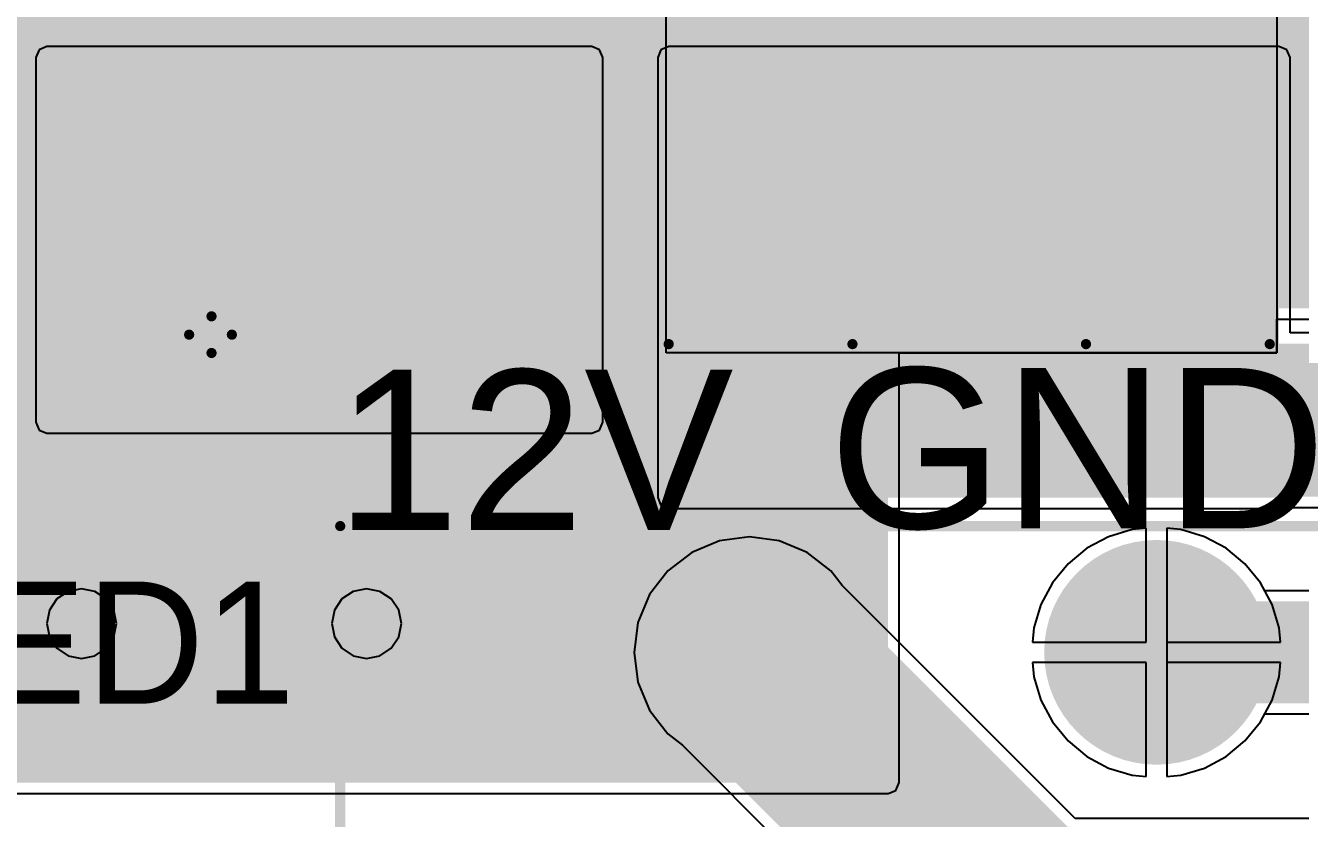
# Model space of a CAD drawing. Header units: millimetres. Extents: x -0.26 to 4.68, y -0.29 to 2.93.
# Drawn here: x 0.072 to 0.699, y 0.273 to 0.663 of the extents above; entities that cross this region are included whole.
import ezdxf

# ---------------------------------------------------------------- set-up
doc = ezdxf.new("R2010")
doc.units = ezdxf.units.MM
doc.header["$MEASUREMENT"] = 0
for name, color, linetype in [('BottomLayer', 5, 'Continuous'), ('BottomSolder', 6, 'Continuous'), ('MultiLayer', 9, 'Continuous'), ('PadHoleLayer', 156, 'Continuous'), ('TopLayer', 1, 'Continuous'), ('TopOverlay', 2, 'Continuous'), ('TopPaste', 8, 'Continuous'), ('TopSolder', 216, 'Continuous'), ('ViaHoleLayer', 16, 'Continuous')]:
    doc.layers.add(name, color=color, linetype=linetype)
doc.styles.add('Arial', font='', dxfattribs={"height": 0.2})
doc.styles.get('Arial').set_extended_font_data('Arial')

# ---------------------------------------------------------------- blocks, each defined once
blk = doc.blocks.new('25SVPF47M_1')
at = {"layer": 'TopLayer'}
for points in [[(-0.04134, -0.0315), (-0.17913, -0.0315), (-0.17913, 0.0315), (-0.04134, 0.0315)], [(0.17913, -0.0315), (0.04134, -0.0315), (0.04134, 0.0315), (0.17913, 0.0315)]]:
    blk.add_hatch(color=1, dxfattribs=at).paths.add_polyline_path(points)
at = {"layer": 'TopPaste'}
for points in [[(-0.04134, -0.0315), (-0.17913, -0.0315), (-0.17913, 0.0315), (-0.04134, 0.0315)], [(0.17913, -0.0315), (0.04134, -0.0315), (0.04134, 0.0315), (0.17913, 0.0315)]]:
    blk.add_hatch(color=8, dxfattribs=at).paths.add_polyline_path(points)
at = {"layer": 'TopSolder'}
for points in [[(-0.03734, -0.0355), (-0.18313, -0.0355), (-0.18313, 0.0355), (-0.03734, 0.0355)], [(0.18313, -0.0355), (0.03734, -0.0355), (0.03734, 0.0355), (0.18313, 0.0355)]]:
    blk.add_hatch(color=216, dxfattribs=at).paths.add_polyline_path(points)
at = {"layer": 'TopOverlay'}
for points, const_width in [([(-0.09449, 0.13386), (-0.13386, 0.09449)], 0.00787), ([(-0.09449, 0.13386), (0.13386, 0.13386)], 0.00787), ([(0.13386, 0.13386), (0.13386, 0.04626)], 0.00787), ([(-0.13386, 0.09449), (-0.13386, 0.04626)], 0.00787), ([(-0.153, 0.064), (-0.153, 0.043)], 0.005), ([(-0.162, 0.053), (-0.144, 0.053)], 0.005), ([(-0.13386, -0.04626), (-0.13386, -0.09449)], 0.00787), ([(0.13386, -0.04626), (0.13386, -0.13386)], 0.00787), ([(-0.13386, -0.09449), (-0.09449, -0.13386)], 0.00787), ([(-0.09449, -0.13386), (0.13386, -0.13386)], 0.00787)]:
    blk.add_lwpolyline(points, dxfattribs=dict(at, const_width=const_width))
for points, const_width in [([(-0.09646, 0.13386, 1), (-0.09252, 0.13386, 1)], 0.00394), ([(-0.09646, 0.13386, 1), (-0.09252, 0.13386, 1)], 0.00394), ([(0.13189, 0.13386, 1), (0.13583, 0.13386, 1)], 0.00394), ([(0.13189, 0.13386, 1), (0.13583, 0.13386, 1)], 0.00394), ([(-0.13583, 0.09449, 1), (-0.13189, 0.09449, 1)], 0.00394), ([(-0.13583, 0.09449, 1), (-0.13189, 0.09449, 1)], 0.00394), ([(-0.15425, 0.064, 1), (-0.15175, 0.064, 1)], 0.0025), ([(-0.16325, 0.053, 1), (-0.16075, 0.053, 1)], 0.0025), ([(-0.14525, 0.053, 1), (-0.14275, 0.053, 1)], 0.0025), ([(-0.13583, 0.04626, 1), (-0.13189, 0.04626, 1)], 0.00394), ([(0.13189, 0.04626, 1), (0.13583, 0.04626, 1)], 0.00394), ([(-0.15425, 0.043, 1), (-0.15175, 0.043, 1)], 0.0025), ([(-0.13583, -0.04626, 1), (-0.13189, -0.04626, 1)], 0.00394), ([(0.13189, -0.04626, 1), (0.13583, -0.04626, 1)], 0.00394), ([(-0.13583, -0.09449, 1), (-0.13189, -0.09449, 1)], 0.00394), ([(-0.13583, -0.09449, 1), (-0.13189, -0.09449, 1)], 0.00394), ([(-0.09646, -0.13386, 1), (-0.09252, -0.13386, 1)], 0.00394), ([(-0.09646, -0.13386, 1), (-0.09252, -0.13386, 1)], 0.00394), ([(0.13189, -0.13386, 1), (0.13583, -0.13386, 1)], 0.00394), ([(0.13189, -0.13386, 1), (0.13583, -0.13386, 1)], 0.00394)]:
    blk.add_lwpolyline(points, format="xyb", close=True, dxfattribs=dict(at, const_width=const_width))
blk = doc.blocks.new('HA0200500000G_3')
at = {"layer": 'BottomLayer'}
h = blk.add_hatch(color=5, dxfattribs=at)
edge = h.paths.add_edge_path()
edge.add_arc((-0.1, 0.15), 0.05118, 0, 360)
h = blk.add_hatch(color=5, dxfattribs=at)
edge = h.paths.add_edge_path()
edge.add_arc((0.1, 0.15), 0.05118, 0, 360)
blk.add_hatch(color=5, dxfattribs=at).paths.add_polyline_path([(-0.15118, -0.09882), (-0.04882, -0.09882), (-0.04882, -0.20118), (-0.15118, -0.20118)])
h = blk.add_hatch(color=5, dxfattribs=at)
edge = h.paths.add_edge_path()
edge.add_arc((0.1, -0.15), 0.05118, 0, 360)
at = {"layer": 'BottomSolder'}
h = blk.add_hatch(color=6, dxfattribs=at)
edge = h.paths.add_edge_path()
edge.add_arc((-0.1, 0.15), 0.05518, 0, 360)
h = blk.add_hatch(color=6, dxfattribs=at)
edge = h.paths.add_edge_path()
edge.add_arc((0.1, 0.15), 0.05518, 0, 360)
blk.add_hatch(color=6, dxfattribs=at).paths.add_polyline_path([(-0.15518, -0.09482), (-0.04482, -0.09482), (-0.04482, -0.20518), (-0.15518, -0.20518)])
h = blk.add_hatch(color=6, dxfattribs=at)
edge = h.paths.add_edge_path()
edge.add_arc((0.1, -0.15), 0.05518, 0, 360)
at = {"layer": 'MultiLayer'}
h = blk.add_hatch(color=9, dxfattribs=at)
edge = h.paths.add_edge_path()
edge.add_arc((-0.1, 0.15), 0.05118, 0, 360)
h = blk.add_hatch(color=9, dxfattribs=at)
edge = h.paths.add_edge_path()
edge.add_arc((0.1, 0.15), 0.05118, 0, 360)
blk.add_hatch(color=9, dxfattribs=at).paths.add_polyline_path([(-0.15118, -0.09882), (-0.04882, -0.09882), (-0.04882, -0.20118), (-0.15118, -0.20118)])
h = blk.add_hatch(color=9, dxfattribs=at)
edge = h.paths.add_edge_path()
edge.add_arc((0.1, -0.15), 0.05118, 0, 360)
at = {"layer": 'PadHoleLayer'}
h = blk.add_hatch(color=156, dxfattribs=at)
edge = h.paths.add_edge_path()
edge.add_arc((-0.1, 0.15), 0.02559, 0, 360)
h = blk.add_hatch(color=156, dxfattribs=at)
edge = h.paths.add_edge_path()
edge.add_arc((0.1, 0.15), 0.02559, 0, 360)
h = blk.add_hatch(color=156, dxfattribs=at)
edge = h.paths.add_edge_path()
edge.add_arc((-0.1, -0.15), 0.02559, 0, 360)
h = blk.add_hatch(color=156, dxfattribs=at)
edge = h.paths.add_edge_path()
edge.add_arc((0.1, -0.15), 0.02559, 0, 360)
at = {"layer": 'TopLayer'}
h = blk.add_hatch(color=1, dxfattribs=at)
edge = h.paths.add_edge_path()
edge.add_arc((-0.1, 0.15), 0.05118, 0, 360)
h = blk.add_hatch(color=1, dxfattribs=at)
edge = h.paths.add_edge_path()
edge.add_arc((0.1, 0.15), 0.05118, 0, 360)
blk.add_hatch(color=1, dxfattribs=at).paths.add_polyline_path([(-0.15118, -0.09882), (-0.04882, -0.09882), (-0.04882, -0.20118), (-0.15118, -0.20118)])
h = blk.add_hatch(color=1, dxfattribs=at)
edge = h.paths.add_edge_path()
edge.add_arc((0.1, -0.15), 0.05118, 0, 360)
at = {"layer": 'TopSolder'}
h = blk.add_hatch(color=216, dxfattribs=at)
edge = h.paths.add_edge_path()
edge.add_arc((-0.1, 0.15), 0.05518, 0, 360)
h = blk.add_hatch(color=216, dxfattribs=at)
edge = h.paths.add_edge_path()
edge.add_arc((0.1, 0.15), 0.05518, 0, 360)
blk.add_hatch(color=216, dxfattribs=at).paths.add_polyline_path([(-0.15518, -0.09482), (-0.04482, -0.09482), (-0.04482, -0.20518), (-0.15518, -0.20518)])
h = blk.add_hatch(color=216, dxfattribs=at)
edge = h.paths.add_edge_path()
edge.add_arc((0.1, -0.15), 0.05518, 0, 360)
at = {"layer": 'TopOverlay', "const_width": 0.005}
for points in [[(-0.301, 0.212), (0.203, 0.212)], [(-0.301, -0.21), (-0.301, 0.212)], [(0.203, -0.315), (0.203, 0.212)], [(-0.301, -0.21), (-0.195, -0.21)], [(-0.195, -0.21), (0.203, -0.21)], [(-0.195, -0.315), (-0.195, -0.21)], [(-0.195, -0.315), (0.203, -0.315)]]:
    blk.add_lwpolyline(points, dxfattribs=at)
at = {"layer": 'TopOverlay', "const_width": 0.0025}
for points in [[(-0.30225, 0.212, 1), (-0.29975, 0.212, 1)], [(-0.30225, 0.212, 1), (-0.29975, 0.212, 1)], [(0.20175, 0.212, 1), (0.20425, 0.212, 1)], [(0.20175, 0.212, 1), (0.20425, 0.212, 1)], [(-0.30225, -0.21, 1), (-0.29975, -0.21, 1)], [(-0.30225, -0.21, 1), (-0.29975, -0.21, 1)], [(-0.19625, -0.21, 1), (-0.19375, -0.21, 1)], [(-0.19625, -0.21, 1), (-0.19375, -0.21, 1)], [(-0.19625, -0.21, 1), (-0.19375, -0.21, 1)], [(0.20175, -0.21, 1), (0.20425, -0.21, 1)], [(-0.19625, -0.315, 1), (-0.19375, -0.315, 1)], [(-0.19625, -0.315, 1), (-0.19375, -0.315, 1)], [(0.20175, -0.315, 1), (0.20425, -0.315, 1)], [(0.20175, -0.315, 1), (0.20425, -0.315, 1)]]:
    blk.add_lwpolyline(points, format="xyb", close=True, dxfattribs=at)
blk = doc.blocks.new('LED_0603_12')
at = {"layer": 'TopLayer'}
for points in [[(-0.03937, 0.01969), (-0.01969, 0.01969), (-0.01969, -0.01969), (-0.03937, -0.01969)], [(0.01969, 0.01969), (0.03937, 0.01969), (0.03937, -0.01969), (0.01969, -0.01969)]]:
    blk.add_hatch(color=1, dxfattribs=at).paths.add_polyline_path(points)
at = {"layer": 'TopOverlay'}
blk.add_hatch(color=2, dxfattribs=at).paths.add_polyline_path([(0.044, -0.026), (0.069, -0.026), (0.069, 0.026), (0.044, 0.026)])
at = {"layer": 'TopPaste'}
for points in [[(-0.03937, 0.01969), (-0.01969, 0.01969), (-0.01969, -0.01969), (-0.03937, -0.01969)], [(0.01969, 0.01969), (0.03937, 0.01969), (0.03937, -0.01969), (0.01969, -0.01969)]]:
    blk.add_hatch(color=8, dxfattribs=at).paths.add_polyline_path(points)
at = {"layer": 'TopSolder'}
for points in [[(-0.04337, 0.02369), (-0.01569, 0.02369), (-0.01569, -0.02369), (-0.04337, -0.02369)], [(0.01569, 0.02369), (0.04337, 0.02369), (0.04337, -0.02369), (0.01569, -0.02369)]]:
    blk.add_hatch(color=216, dxfattribs=at).paths.add_polyline_path(points)
at = {"layer": 'TopOverlay', "const_width": 0.005}
for points in [[(-0.044, 0.024), (-0.044, -0.024)], [(-0.017, 0.024), (-0.044, 0.024)], [(0.044, 0.024), (0.017, 0.024)], [(0.044, 0.024), (0.044, -0.024)], [(-0.017, -0.024), (-0.044, -0.024)], [(0.044, -0.024), (0.017, -0.024)]]:
    blk.add_lwpolyline(points, dxfattribs=at)
at = {"layer": 'TopOverlay', "const_width": 0.0025}
for points in [[(-0.04525, 0.024, 1), (-0.04275, 0.024, 1)], [(-0.04525, 0.024, 1), (-0.04275, 0.024, 1)], [(-0.01825, 0.024, 1), (-0.01575, 0.024, 1)], [(0.01575, 0.024, 1), (0.01825, 0.024, 1)], [(0.04275, 0.024, 1), (0.04525, 0.024, 1)], [(0.04275, 0.024, 1), (0.04525, 0.024, 1)], [(-0.04525, -0.024, 1), (-0.04275, -0.024, 1)], [(-0.04525, -0.024, 1), (-0.04275, -0.024, 1)], [(-0.01825, -0.024, 1), (-0.01575, -0.024, 1)], [(0.01575, -0.024, 1), (0.01825, -0.024, 1)], [(0.04275, -0.024, 1), (0.04525, -0.024, 1)], [(0.04275, -0.024, 1), (0.04525, -0.024, 1)]]:
    blk.add_lwpolyline(points, format="xyb", close=True, dxfattribs=at)
at = {"layer": 'TopOverlay'}
blk.add_text('LED1', height=0.06, rotation=-180, dxfattribs=at).set_placement((-0.04608, 0.02422))
blk = doc.blocks.new('SMRH74_220MT_101')
at = {"layer": 'TopLayer'}
for points in [[(-0.16535, 0.04921), (-0.08661, 0.04921), (-0.08661, -0.04921), (-0.16535, -0.04921)], [(0.08661, 0.04921), (0.16535, 0.04921), (0.16535, -0.04921), (0.08661, -0.04921)]]:
    blk.add_hatch(color=1, dxfattribs=at).paths.add_polyline_path(points)
at = {"layer": 'TopPaste'}
for points in [[(-0.16535, 0.04921), (-0.08661, 0.04921), (-0.08661, -0.04921), (-0.16535, -0.04921)], [(0.08661, 0.04921), (0.16535, 0.04921), (0.16535, -0.04921), (0.08661, -0.04921)]]:
    blk.add_hatch(color=8, dxfattribs=at).paths.add_polyline_path(points)
at = {"layer": 'TopSolder'}
for points in [[(-0.16935, 0.05321), (-0.08261, 0.05321), (-0.08261, -0.05321), (-0.16935, -0.05321)], [(0.08261, 0.05321), (0.16935, 0.05321), (0.16935, -0.05321), (0.08261, -0.05321)]]:
    blk.add_hatch(color=216, dxfattribs=at).paths.add_polyline_path(points)
at = {"layer": 'TopOverlay', "const_width": 0.005}
for points in [[(-0.14764, 0.05736), (-0.14764, 0.14764)], [(0.14764, 0.14764), (-0.14764, 0.14764)], [(0.14764, 0.05736), (0.14764, 0.14764)], [(-0.14764, -0.14764), (-0.14764, -0.05736)], [(0.14764, -0.14764), (0.14764, -0.05736)], [(0.14764, -0.14764), (-0.14764, -0.14764)]]:
    blk.add_lwpolyline(points, dxfattribs=at)
at = {"layer": 'TopOverlay', "const_width": 0.0025}
for points in [[(-0.14889, 0.14764, 1), (-0.14639, 0.14764, 1)], [(-0.14889, 0.14764, 1), (-0.14639, 0.14764, 1)], [(0.14639, 0.14764, 1), (0.14889, 0.14764, 1)], [(0.14639, 0.14764, 1), (0.14889, 0.14764, 1)], [(-0.14889, 0.05736, 1), (-0.14639, 0.05736, 1)], [(0.14639, 0.05736, 1), (0.14889, 0.05736, 1)], [(-0.14889, -0.05736, 1), (-0.14639, -0.05736, 1)], [(0.14639, -0.05736, 1), (0.14889, -0.05736, 1)], [(-0.14889, -0.14764, 1), (-0.14639, -0.14764, 1)], [(-0.14889, -0.14764, 1), (-0.14639, -0.14764, 1)], [(0.14639, -0.14764, 1), (0.14889, -0.14764, 1)], [(0.14639, -0.14764, 1), (0.14889, -0.14764, 1)]]:
    blk.add_lwpolyline(points, format="xyb", close=True, dxfattribs=at)

msp = doc.modelspace()

# ---------------------------------------------------------------- hatches: boundary and pattern name
at = {"layer": 'BottomLayer'}
for points in [[(0.03582, 0.40395), (0.29682, 0.40395), (0.29682, 0.67995), (0.03582, 0.67995)], [(0.12982, 0.52395), (0.76282, 0.52395), (0.76282, 0.68095), (0.12982, 0.68095)], [(0.03582, 0.291), (0.496, 0.291), (0.496, 0.52895), (0.03582, 0.52895)]]:
    msp.add_hatch(color=5, dxfattribs=at).paths.add_polyline_path(points)
h = msp.add_hatch(color=5, dxfattribs=at)
edge = h.paths.add_edge_path()
edge.add_arc((0.12935, 0.61695), 0.01181, 0, 360)
h = msp.add_hatch(color=5, dxfattribs=at)
edge = h.paths.add_edge_path()
edge.add_arc((0.16235, 0.61695), 0.01181, 0, 360)
h = msp.add_hatch(color=5, dxfattribs=at)
edge = h.paths.add_edge_path()
edge.add_arc((0.27082, 0.61695), 0.01181, 0, 360)
h = msp.add_hatch(color=5, dxfattribs=at)
edge = h.paths.add_edge_path()
edge.add_arc((0.30382, 0.61695), 0.01181, 0, 360)
h = msp.add_hatch(color=5, dxfattribs=at)
edge = h.paths.add_edge_path()
edge.add_arc((0.12935, 0.5837), 0.01181, 0, 360)
h = msp.add_hatch(color=5, dxfattribs=at)
edge = h.paths.add_edge_path()
edge.add_arc((0.16235, 0.5837), 0.01181, 0, 360)
h = msp.add_hatch(color=5, dxfattribs=at)
edge = h.paths.add_edge_path()
edge.add_arc((0.27082, 0.5837), 0.01181, 0, 360)
h = msp.add_hatch(color=5, dxfattribs=at)
edge = h.paths.add_edge_path()
edge.add_arc((0.30382, 0.5837), 0.01181, 0, 360)
h = msp.add_hatch(color=5, dxfattribs=at)
edge = h.paths.add_edge_path()
edge.add_arc((0.12935, 0.55045), 0.01181, 0, 360)
h = msp.add_hatch(color=5, dxfattribs=at)
edge = h.paths.add_edge_path()
edge.add_arc((0.16235, 0.55045), 0.01181, 0, 360)
h = msp.add_hatch(color=5, dxfattribs=at)
edge = h.paths.add_edge_path()
edge.add_arc((0.27082, 0.55045), 0.01181, 0, 360)
h = msp.add_hatch(color=5, dxfattribs=at)
edge = h.paths.add_edge_path()
edge.add_arc((0.30382, 0.55045), 0.01181, 0, 360)
h = msp.add_hatch(color=5, dxfattribs=at)
edge = h.paths.add_edge_path()
edge.add_arc((0.12935, 0.5172), 0.01181, 0, 360)
h = msp.add_hatch(color=5, dxfattribs=at)
edge = h.paths.add_edge_path()
edge.add_arc((0.16235, 0.5172), 0.01181, 0, 360)
h = msp.add_hatch(color=5, dxfattribs=at)
edge = h.paths.add_edge_path()
edge.add_arc((0.27082, 0.5172), 0.01181, 0, 360)
h = msp.add_hatch(color=5, dxfattribs=at)
edge = h.paths.add_edge_path()
edge.add_arc((0.30382, 0.5172), 0.01181, 0, 360)
h = msp.add_hatch(color=5, dxfattribs=at)
edge = h.paths.add_edge_path()
edge.add_arc((0.12935, 0.48395), 0.01181, 0, 360)
h = msp.add_hatch(color=5, dxfattribs=at)
edge = h.paths.add_edge_path()
edge.add_arc((0.16235, 0.48395), 0.01181, 0, 360)
h = msp.add_hatch(color=5, dxfattribs=at)
edge = h.paths.add_edge_path()
edge.add_arc((0.27082, 0.48395), 0.01181, 0, 360)
h = msp.add_hatch(color=5, dxfattribs=at)
edge = h.paths.add_edge_path()
edge.add_arc((0.30382, 0.48395), 0.01181, 0, 360)
h = msp.add_hatch(color=5, dxfattribs=at)
edge = h.paths.add_edge_path()
edge.add_arc((0.09977, 0.36905), 0.01181, 0, 360)
h = msp.add_hatch(color=5, dxfattribs=at)
edge = h.paths.add_edge_path()
edge.add_arc((0.23977, 0.36905), 0.01181, 0, 360)
at = {"layer": 'BottomSolder'}
h = msp.add_hatch(color=6, dxfattribs=at)
edge = h.paths.add_edge_path()
edge.add_arc((0.12935, 0.61695), 0.00591, 0, 360)
h = msp.add_hatch(color=6, dxfattribs=at)
edge = h.paths.add_edge_path()
edge.add_arc((0.16235, 0.61695), 0.00591, 0, 360)
h = msp.add_hatch(color=6, dxfattribs=at)
edge = h.paths.add_edge_path()
edge.add_arc((0.27082, 0.61695), 0.00591, 0, 360)
h = msp.add_hatch(color=6, dxfattribs=at)
edge = h.paths.add_edge_path()
edge.add_arc((0.30382, 0.61695), 0.00591, 0, 360)
h = msp.add_hatch(color=6, dxfattribs=at)
edge = h.paths.add_edge_path()
edge.add_arc((0.12935, 0.5837), 0.00591, 0, 360)
h = msp.add_hatch(color=6, dxfattribs=at)
edge = h.paths.add_edge_path()
edge.add_arc((0.16235, 0.5837), 0.00591, 0, 360)
h = msp.add_hatch(color=6, dxfattribs=at)
edge = h.paths.add_edge_path()
edge.add_arc((0.27082, 0.5837), 0.00591, 0, 360)
h = msp.add_hatch(color=6, dxfattribs=at)
edge = h.paths.add_edge_path()
edge.add_arc((0.30382, 0.5837), 0.00591, 0, 360)
h = msp.add_hatch(color=6, dxfattribs=at)
edge = h.paths.add_edge_path()
edge.add_arc((0.12935, 0.55045), 0.00591, 0, 360)
h = msp.add_hatch(color=6, dxfattribs=at)
edge = h.paths.add_edge_path()
edge.add_arc((0.16235, 0.55045), 0.00591, 0, 360)
h = msp.add_hatch(color=6, dxfattribs=at)
edge = h.paths.add_edge_path()
edge.add_arc((0.27082, 0.55045), 0.00591, 0, 360)
h = msp.add_hatch(color=6, dxfattribs=at)
edge = h.paths.add_edge_path()
edge.add_arc((0.30382, 0.55045), 0.00591, 0, 360)
h = msp.add_hatch(color=6, dxfattribs=at)
edge = h.paths.add_edge_path()
edge.add_arc((0.12935, 0.5172), 0.00591, 0, 360)
h = msp.add_hatch(color=6, dxfattribs=at)
edge = h.paths.add_edge_path()
edge.add_arc((0.16235, 0.5172), 0.00591, 0, 360)
h = msp.add_hatch(color=6, dxfattribs=at)
edge = h.paths.add_edge_path()
edge.add_arc((0.27082, 0.5172), 0.00591, 0, 360)
h = msp.add_hatch(color=6, dxfattribs=at)
edge = h.paths.add_edge_path()
edge.add_arc((0.30382, 0.5172), 0.00591, 0, 360)
h = msp.add_hatch(color=6, dxfattribs=at)
edge = h.paths.add_edge_path()
edge.add_arc((0.12935, 0.48395), 0.00591, 0, 360)
h = msp.add_hatch(color=6, dxfattribs=at)
edge = h.paths.add_edge_path()
edge.add_arc((0.16235, 0.48395), 0.00591, 0, 360)
h = msp.add_hatch(color=6, dxfattribs=at)
edge = h.paths.add_edge_path()
edge.add_arc((0.27082, 0.48395), 0.00591, 0, 360)
h = msp.add_hatch(color=6, dxfattribs=at)
edge = h.paths.add_edge_path()
edge.add_arc((0.30382, 0.48395), 0.00591, 0, 360)
h = msp.add_hatch(color=6, dxfattribs=at)
edge = h.paths.add_edge_path()
edge.add_arc((0.09977, 0.36905), 0.00591, 0, 360)
h = msp.add_hatch(color=6, dxfattribs=at)
edge = h.paths.add_edge_path()
edge.add_arc((0.23977, 0.36905), 0.00591, 0, 360)
at = {"layer": 'TopLayer'}
for points in [[(0.08273, 0.46795), (0.35044, 0.46795), (0.35044, 0.647), (0.08273, 0.647)], [(0.38818, 0.43095), (0.688, 0.43095), (0.688, 0.647), (0.38818, 0.647)]]:
    msp.add_hatch(color=1, dxfattribs=at).paths.add_polyline_path(points)
h = msp.add_hatch(color=1, dxfattribs=at)
edge = h.paths.add_edge_path()
edge.add_arc((0.12935, 0.61695), 0.01181, 0, 360)
h = msp.add_hatch(color=1, dxfattribs=at)
edge = h.paths.add_edge_path()
edge.add_arc((0.16235, 0.61695), 0.01181, 0, 360)
h = msp.add_hatch(color=1, dxfattribs=at)
edge = h.paths.add_edge_path()
edge.add_arc((0.27082, 0.61695), 0.01181, 0, 360)
h = msp.add_hatch(color=1, dxfattribs=at)
edge = h.paths.add_edge_path()
edge.add_arc((0.30382, 0.61695), 0.01181, 0, 360)
h = msp.add_hatch(color=1, dxfattribs=at)
edge = h.paths.add_edge_path()
edge.add_arc((0.12935, 0.5837), 0.01181, 0, 360)
h = msp.add_hatch(color=1, dxfattribs=at)
edge = h.paths.add_edge_path()
edge.add_arc((0.16235, 0.5837), 0.01181, 0, 360)
h = msp.add_hatch(color=1, dxfattribs=at)
edge = h.paths.add_edge_path()
edge.add_arc((0.27082, 0.5837), 0.01181, 0, 360)
h = msp.add_hatch(color=1, dxfattribs=at)
edge = h.paths.add_edge_path()
edge.add_arc((0.30382, 0.5837), 0.01181, 0, 360)
h = msp.add_hatch(color=1, dxfattribs=at)
edge = h.paths.add_edge_path()
edge.add_arc((0.12935, 0.55045), 0.01181, 0, 360)
h = msp.add_hatch(color=1, dxfattribs=at)
edge = h.paths.add_edge_path()
edge.add_arc((0.16235, 0.55045), 0.01181, 0, 360)
h = msp.add_hatch(color=1, dxfattribs=at)
edge = h.paths.add_edge_path()
edge.add_arc((0.27082, 0.55045), 0.01181, 0, 360)
h = msp.add_hatch(color=1, dxfattribs=at)
edge = h.paths.add_edge_path()
edge.add_arc((0.30382, 0.55045), 0.01181, 0, 360)
h = msp.add_hatch(color=1, dxfattribs=at)
edge = h.paths.add_edge_path()
edge.add_arc((0.12935, 0.5172), 0.01181, 0, 360)
h = msp.add_hatch(color=1, dxfattribs=at)
edge = h.paths.add_edge_path()
edge.add_arc((0.16235, 0.5172), 0.01181, 0, 360)
h = msp.add_hatch(color=1, dxfattribs=at)
edge = h.paths.add_edge_path()
edge.add_arc((0.27082, 0.5172), 0.01181, 0, 360)
h = msp.add_hatch(color=1, dxfattribs=at)
edge = h.paths.add_edge_path()
edge.add_arc((0.30382, 0.5172), 0.01181, 0, 360)
h = msp.add_hatch(color=1, dxfattribs=at)
edge = h.paths.add_edge_path()
edge.add_arc((0.12935, 0.48395), 0.01181, 0, 360)
h = msp.add_hatch(color=1, dxfattribs=at)
edge = h.paths.add_edge_path()
edge.add_arc((0.16235, 0.48395), 0.01181, 0, 360)
h = msp.add_hatch(color=1, dxfattribs=at)
edge = h.paths.add_edge_path()
edge.add_arc((0.27082, 0.48395), 0.01181, 0, 360)
h = msp.add_hatch(color=1, dxfattribs=at)
edge = h.paths.add_edge_path()
edge.add_arc((0.30382, 0.48395), 0.01181, 0, 360)
h = msp.add_hatch(color=1, dxfattribs=at)
edge = h.paths.add_edge_path()
edge.add_arc((0.09977, 0.36905), 0.01181, 0, 360)
h = msp.add_hatch(color=1, dxfattribs=at)
edge = h.paths.add_edge_path()
edge.add_arc((0.23977, 0.36905), 0.01181, 0, 360)
at = {"layer": 'TopSolder'}
h = msp.add_hatch(color=216, dxfattribs=at)
edge = h.paths.add_edge_path()
edge.add_arc((0.12935, 0.61695), 0.00591, 0, 360)
h = msp.add_hatch(color=216, dxfattribs=at)
edge = h.paths.add_edge_path()
edge.add_arc((0.16235, 0.61695), 0.00591, 0, 360)
h = msp.add_hatch(color=216, dxfattribs=at)
edge = h.paths.add_edge_path()
edge.add_arc((0.27082, 0.61695), 0.00591, 0, 360)
h = msp.add_hatch(color=216, dxfattribs=at)
edge = h.paths.add_edge_path()
edge.add_arc((0.30382, 0.61695), 0.00591, 0, 360)
h = msp.add_hatch(color=216, dxfattribs=at)
edge = h.paths.add_edge_path()
edge.add_arc((0.12935, 0.5837), 0.00591, 0, 360)
h = msp.add_hatch(color=216, dxfattribs=at)
edge = h.paths.add_edge_path()
edge.add_arc((0.16235, 0.5837), 0.00591, 0, 360)
h = msp.add_hatch(color=216, dxfattribs=at)
edge = h.paths.add_edge_path()
edge.add_arc((0.27082, 0.5837), 0.00591, 0, 360)
h = msp.add_hatch(color=216, dxfattribs=at)
edge = h.paths.add_edge_path()
edge.add_arc((0.30382, 0.5837), 0.00591, 0, 360)
h = msp.add_hatch(color=216, dxfattribs=at)
edge = h.paths.add_edge_path()
edge.add_arc((0.12935, 0.55045), 0.00591, 0, 360)
h = msp.add_hatch(color=216, dxfattribs=at)
edge = h.paths.add_edge_path()
edge.add_arc((0.16235, 0.55045), 0.00591, 0, 360)
h = msp.add_hatch(color=216, dxfattribs=at)
edge = h.paths.add_edge_path()
edge.add_arc((0.27082, 0.55045), 0.00591, 0, 360)
h = msp.add_hatch(color=216, dxfattribs=at)
edge = h.paths.add_edge_path()
edge.add_arc((0.30382, 0.55045), 0.00591, 0, 360)
h = msp.add_hatch(color=216, dxfattribs=at)
edge = h.paths.add_edge_path()
edge.add_arc((0.12935, 0.5172), 0.00591, 0, 360)
h = msp.add_hatch(color=216, dxfattribs=at)
edge = h.paths.add_edge_path()
edge.add_arc((0.16235, 0.5172), 0.00591, 0, 360)
h = msp.add_hatch(color=216, dxfattribs=at)
edge = h.paths.add_edge_path()
edge.add_arc((0.27082, 0.5172), 0.00591, 0, 360)
h = msp.add_hatch(color=216, dxfattribs=at)
edge = h.paths.add_edge_path()
edge.add_arc((0.30382, 0.5172), 0.00591, 0, 360)
h = msp.add_hatch(color=216, dxfattribs=at)
edge = h.paths.add_edge_path()
edge.add_arc((0.12935, 0.48395), 0.00591, 0, 360)
h = msp.add_hatch(color=216, dxfattribs=at)
edge = h.paths.add_edge_path()
edge.add_arc((0.16235, 0.48395), 0.00591, 0, 360)
h = msp.add_hatch(color=216, dxfattribs=at)
edge = h.paths.add_edge_path()
edge.add_arc((0.27082, 0.48395), 0.00591, 0, 360)
h = msp.add_hatch(color=216, dxfattribs=at)
edge = h.paths.add_edge_path()
edge.add_arc((0.30382, 0.48395), 0.00591, 0, 360)
h = msp.add_hatch(color=216, dxfattribs=at)
edge = h.paths.add_edge_path()
edge.add_arc((0.09977, 0.36905), 0.00591, 0, 360)
h = msp.add_hatch(color=216, dxfattribs=at)
edge = h.paths.add_edge_path()
edge.add_arc((0.23977, 0.36905), 0.00591, 0, 360)
at = {"layer": 'ViaHoleLayer'}
h = msp.add_hatch(color=16, dxfattribs=at)
edge = h.paths.add_edge_path()
edge.add_arc((0.12935, 0.61695), 0.00591, 0, 360)
h = msp.add_hatch(color=16, dxfattribs=at)
edge = h.paths.add_edge_path()
edge.add_arc((0.16235, 0.61695), 0.00591, 0, 360)
h = msp.add_hatch(color=16, dxfattribs=at)
edge = h.paths.add_edge_path()
edge.add_arc((0.27082, 0.61695), 0.00591, 0, 360)
h = msp.add_hatch(color=16, dxfattribs=at)
edge = h.paths.add_edge_path()
edge.add_arc((0.30382, 0.61695), 0.00591, 0, 360)
h = msp.add_hatch(color=16, dxfattribs=at)
edge = h.paths.add_edge_path()
edge.add_arc((0.12935, 0.5837), 0.00591, 0, 360)
h = msp.add_hatch(color=16, dxfattribs=at)
edge = h.paths.add_edge_path()
edge.add_arc((0.16235, 0.5837), 0.00591, 0, 360)
h = msp.add_hatch(color=16, dxfattribs=at)
edge = h.paths.add_edge_path()
edge.add_arc((0.27082, 0.5837), 0.00591, 0, 360)
h = msp.add_hatch(color=16, dxfattribs=at)
edge = h.paths.add_edge_path()
edge.add_arc((0.30382, 0.5837), 0.00591, 0, 360)
h = msp.add_hatch(color=16, dxfattribs=at)
edge = h.paths.add_edge_path()
edge.add_arc((0.12935, 0.55045), 0.00591, 0, 360)
h = msp.add_hatch(color=16, dxfattribs=at)
edge = h.paths.add_edge_path()
edge.add_arc((0.16235, 0.55045), 0.00591, 0, 360)
h = msp.add_hatch(color=16, dxfattribs=at)
edge = h.paths.add_edge_path()
edge.add_arc((0.27082, 0.55045), 0.00591, 0, 360)
h = msp.add_hatch(color=16, dxfattribs=at)
edge = h.paths.add_edge_path()
edge.add_arc((0.30382, 0.55045), 0.00591, 0, 360)
h = msp.add_hatch(color=16, dxfattribs=at)
edge = h.paths.add_edge_path()
edge.add_arc((0.12935, 0.5172), 0.00591, 0, 360)
h = msp.add_hatch(color=16, dxfattribs=at)
edge = h.paths.add_edge_path()
edge.add_arc((0.16235, 0.5172), 0.00591, 0, 360)
h = msp.add_hatch(color=16, dxfattribs=at)
edge = h.paths.add_edge_path()
edge.add_arc((0.27082, 0.5172), 0.00591, 0, 360)
h = msp.add_hatch(color=16, dxfattribs=at)
edge = h.paths.add_edge_path()
edge.add_arc((0.30382, 0.5172), 0.00591, 0, 360)
h = msp.add_hatch(color=16, dxfattribs=at)
edge = h.paths.add_edge_path()
edge.add_arc((0.12935, 0.48395), 0.00591, 0, 360)
h = msp.add_hatch(color=16, dxfattribs=at)
edge = h.paths.add_edge_path()
edge.add_arc((0.16235, 0.48395), 0.00591, 0, 360)
h = msp.add_hatch(color=16, dxfattribs=at)
edge = h.paths.add_edge_path()
edge.add_arc((0.27082, 0.48395), 0.00591, 0, 360)
h = msp.add_hatch(color=16, dxfattribs=at)
edge = h.paths.add_edge_path()
edge.add_arc((0.30382, 0.48395), 0.00591, 0, 360)
h = msp.add_hatch(color=16, dxfattribs=at)
edge = h.paths.add_edge_path()
edge.add_arc((0.09977, 0.36905), 0.00591, 0, 360)
h = msp.add_hatch(color=16, dxfattribs=at)
edge = h.paths.add_edge_path()
edge.add_arc((0.23977, 0.36905), 0.00591, 0, 360)

# ---------------------------------------------------------------- linework, layer by layer
at = {"layer": 'BottomLayer'}
for p, q in [((0.387, 0.502), (0.387, 0.806)), ((0.687, 0.806), (0.687, 0.502)), ((0.687, 0.502), (0.687, 0.51854)), ((0.687, 0.51854), (0.77722, 0.51854)), ((0.687, 0.502), (0.387, 0.502)), ((0.50141, 0.291), (0.50141, 0.502)), ((0.50141, 0.502), (0.687, 0.502)), ((0.61583, 0.41524), (0.6043, 0.41175)), ((0.62282, 0.41593), (0.61583, 0.41524)), ((0.62282, 0.35995), (0.62282, 0.41593)), ((0.63982, 0.41524), (0.63282, 0.41593)), ((0.63282, 0.41593), (0.63282, 0.35995)), ((0.65135, 0.41175), (0.63982, 0.41524)), ((0.6043, 0.41175), (0.59367, 0.40606)), ((0.66198, 0.40606), (0.65135, 0.41175)), ((0.59367, 0.40606), (0.58435, 0.39842)), ((0.67129, 0.39842), (0.66198, 0.40606)), ((0.58435, 0.39842), (0.57671, 0.3891)), ((0.67894, 0.3891), (0.67129, 0.39842)), ((0.57671, 0.3891), (0.57103, 0.37847)), ((0.68462, 0.37847), (0.67894, 0.3891)), ((0.57103, 0.37847), (0.56753, 0.36694)), ((0.68812, 0.36694), (0.68462, 0.37847)), ((0.56753, 0.36694), (0.56684, 0.35995)), ((0.68881, 0.35995), (0.68812, 0.36694)), ((0.56684, 0.35995), (0.62282, 0.35995)), ((0.63282, 0.35995), (0.68881, 0.35995)), ((0.62282, 0.34995), (0.56684, 0.34995)), ((0.56684, 0.34995), (0.56753, 0.34296)), ((0.62282, 0.29396), (0.62282, 0.34995)), ((0.68881, 0.34995), (0.63282, 0.34995)), ((0.63282, 0.34995), (0.63282, 0.29396)), ((0.68812, 0.34296), (0.68881, 0.34995)), ((0.56753, 0.34296), (0.57103, 0.33142)), ((0.68462, 0.33142), (0.68812, 0.34296)), ((0.57103, 0.33142), (0.57671, 0.32079)), ((0.67894, 0.32079), (0.68462, 0.33142)), ((0.57671, 0.32079), (0.58435, 0.31148)), ((0.67129, 0.31148), (0.67894, 0.32079)), ((0.58435, 0.31148), (0.59367, 0.30383)), ((0.66198, 0.30383), (0.67129, 0.31148)), ((0.59367, 0.30383), (0.6043, 0.29815)), ((0.65135, 0.29815), (0.66198, 0.30383)), ((0.6043, 0.29815), (0.61583, 0.29465)), ((0.61583, 0.29465), (0.62282, 0.29396)), ((0.63282, 0.29396), (0.63982, 0.29465)), ((0.63982, 0.29465), (0.65135, 0.29815)), ((0.49983, 0.28717), (0.50141, 0.291)), ((0.03582, 0.28559), (0.496, 0.28559)), ((0.496, 0.28559), (0.49983, 0.28717))]:
    msp.add_line(p, q, dxfattribs=at)
for points, const_width in [([(0.07482, 0.35395), (0.42682, 0.35395)], 0.05), ([(0.42682, 0.35395), (0.42782, 0.35495)], 0.04)]:
    msp.add_lwpolyline(points, dxfattribs=dict(at, const_width=const_width))
for points, const_width in [([(0.06232, 0.35395, 1), (0.08732, 0.35395, 1)], 0.025), ([(0.41432, 0.35395, 1), (0.43932, 0.35395, 1)], 0.025), ([(0.41682, 0.35395, 1), (0.43682, 0.35395, 1)], 0.02), ([(0.41782, 0.35495, 1), (0.43782, 0.35495, 1)], 0.02)]:
    msp.add_lwpolyline(points, format="xyb", close=True, dxfattribs=dict(at, const_width=const_width))
at = {"layer": 'TopLayer'}
for p, q in [((0.08273, 0.65241), (0.0789, 0.65083)), ((0.35044, 0.65241), (0.08273, 0.65241)), ((0.35427, 0.65083), (0.35044, 0.65241)), ((0.38818, 0.65241), (0.38436, 0.65083)), ((0.688, 0.65241), (0.38818, 0.65241)), ((0.69183, 0.65083), (0.688, 0.65241)), ((0.0789, 0.65083), (0.07732, 0.647)), ((0.07732, 0.647), (0.07732, 0.46795)), ((0.35586, 0.647), (0.35427, 0.65083)), ((0.35586, 0.46795), (0.35586, 0.647)), ((0.38436, 0.65083), (0.38277, 0.647)), ((0.38277, 0.647), (0.38277, 0.43095)), ((0.69341, 0.647), (0.69183, 0.65083)), ((0.69341, 0.51182), (0.69341, 0.647)), ((0.77916, 0.51182), (0.69341, 0.51182)), ((0.07732, 0.46795), (0.0789, 0.46412)), ((0.0789, 0.46412), (0.08273, 0.46254)), ((0.35044, 0.46254), (0.35427, 0.46412)), ((0.35427, 0.46412), (0.35586, 0.46795)), ((0.08273, 0.46254), (0.35044, 0.46254)), ((0.38277, 0.43095), (0.38436, 0.42712)), ((0.38436, 0.42712), (0.38818, 0.42554)), ((0.688, 0.42554), (0.68932, 0.42608)), ((0.68932, 0.42608), (0.77841, 0.42608)), ((0.38818, 0.42554), (0.688, 0.42554)), ((0.61583, 0.41524), (0.6043, 0.41175)), ((0.62282, 0.41593), (0.61583, 0.41524)), ((0.62282, 0.35995), (0.62282, 0.41593)), ((0.63982, 0.41524), (0.63282, 0.41593)), ((0.63282, 0.41593), (0.63282, 0.35495)), ((0.65135, 0.41175), (0.63982, 0.41524)), ((0.41316, 0.40968), (0.39949, 0.40402)), ((0.42782, 0.41161), (0.41316, 0.40968)), ((0.44249, 0.40968), (0.42782, 0.41161)), ((0.45616, 0.40402), (0.44249, 0.40968)), ((0.6043, 0.41175), (0.59367, 0.40606)), ((0.66198, 0.40606), (0.65135, 0.41175)), ((0.39949, 0.40402), (0.38775, 0.39502)), ((0.46789, 0.39502), (0.45616, 0.40402)), ((0.59367, 0.40606), (0.58435, 0.39842)), ((0.67129, 0.39842), (0.66198, 0.40606)), ((0.38775, 0.39502), (0.37875, 0.38328)), ((0.47345, 0.38778), (0.46789, 0.39502)), ((0.58435, 0.39842), (0.57671, 0.3891)), ((0.67894, 0.3891), (0.67129, 0.39842)), ((0.57671, 0.3891), (0.57103, 0.37847)), ((0.68102, 0.38521), (0.67894, 0.3891)), ((0.09321, 0.38489), (0.08765, 0.38117)), ((0.09977, 0.38619), (0.09321, 0.38489)), ((0.10633, 0.38489), (0.09977, 0.38619)), ((0.11189, 0.38117), (0.10633, 0.38489)), ((0.23321, 0.38489), (0.22765, 0.38117)), ((0.23977, 0.38619), (0.23321, 0.38489)), ((0.24633, 0.38489), (0.23977, 0.38619)), ((0.25189, 0.38117), (0.24633, 0.38489)), ((0.37875, 0.38328), (0.37309, 0.36961)), ((0.5878, 0.27342), (0.47345, 0.38778)), ((0.84529, 0.38521), (0.68102, 0.38521)), ((0.08765, 0.38117), (0.08394, 0.37561)), ((0.11561, 0.37561), (0.11189, 0.38117)), ((0.22765, 0.38117), (0.22394, 0.37561)), ((0.25561, 0.37561), (0.25189, 0.38117)), ((0.57103, 0.37847), (0.56753, 0.36694)), ((0.08394, 0.37561), (0.08263, 0.36905)), ((0.11691, 0.36905), (0.11561, 0.37561)), ((0.22394, 0.37561), (0.22263, 0.36905)), ((0.25691, 0.36905), (0.25561, 0.37561)), ((0.37309, 0.36961), (0.37116, 0.35495)), ((0.08263, 0.36905), (0.08394, 0.36249)), ((0.11561, 0.36249), (0.11691, 0.36905)), ((0.22263, 0.36905), (0.22394, 0.36249)), ((0.25561, 0.36249), (0.25691, 0.36905)), ((0.56753, 0.36694), (0.56684, 0.35995)), ((0.08394, 0.36249), (0.08765, 0.35693)), ((0.11189, 0.35693), (0.11561, 0.36249)), ((0.22394, 0.36249), (0.22765, 0.35693)), ((0.25189, 0.35693), (0.25561, 0.36249)), ((0.56684, 0.35995), (0.62282, 0.35995)), ((0.08765, 0.35693), (0.09321, 0.35322)), ((0.09321, 0.35322), (0.09977, 0.35191)), ((0.09977, 0.35191), (0.10633, 0.35322)), ((0.10633, 0.35322), (0.11189, 0.35693)), ((0.22765, 0.35693), (0.23321, 0.35322)), ((0.23321, 0.35322), (0.23977, 0.35191)), ((0.23977, 0.35191), (0.24633, 0.35322)), ((0.24633, 0.35322), (0.25189, 0.35693)), ((0.37116, 0.35495), (0.37309, 0.34028)), ((0.63282, 0.35495), (0.63282, 0.29396)), ((0.62282, 0.34995), (0.56684, 0.34995)), ((0.56684, 0.34995), (0.56753, 0.34296)), ((0.62282, 0.29396), (0.62282, 0.34995)), ((0.37309, 0.34028), (0.37875, 0.32662)), ((0.56753, 0.34296), (0.57103, 0.33142)), ((0.37875, 0.32662), (0.38775, 0.31488)), ((0.57103, 0.33142), (0.57671, 0.32079)), ((0.57671, 0.32079), (0.58435, 0.31148)), ((0.67129, 0.31148), (0.67894, 0.32079)), ((0.67894, 0.32079), (0.68102, 0.32469)), ((0.68102, 0.32469), (0.85782, 0.32469)), ((0.38775, 0.31488), (0.39499, 0.30932)), ((0.39499, 0.30932), (0.5256, 0.17872)), ((0.58435, 0.31148), (0.59367, 0.30383)), ((0.66198, 0.30383), (0.67129, 0.31148)), ((0.59367, 0.30383), (0.6043, 0.29815)), ((0.65135, 0.29815), (0.66198, 0.30383)), ((0.6043, 0.29815), (0.61583, 0.29465)), ((0.61583, 0.29465), (0.62282, 0.29396)), ((0.63282, 0.29396), (0.63982, 0.29465)), ((0.63982, 0.29465), (0.65135, 0.29815)), ((4.559, 0.27342), (0.5878, 0.27342))]:
    msp.add_line(p, q, dxfattribs=at)
for points, const_width in [([(0.66082, 0.46895), (0.81182, 0.46895)], 0.075), ([(0.42782, 0.35495), (0.56482, 0.21795)], 0.1), ([(0.62782, 0.35495), (0.85782, 0.35495)], 0.05)]:
    msp.add_lwpolyline(points, dxfattribs=dict(at, const_width=const_width))
for points, const_width in [([(0.64207, 0.46895, 1), (0.67957, 0.46895, 1)], 0.0375), ([(0.40282, 0.35495, 1), (0.45282, 0.35495, 1)], 0.05), ([(0.61532, 0.35495, 1), (0.64032, 0.35495, 1)], 0.025)]:
    msp.add_lwpolyline(points, format="xyb", close=True, dxfattribs=dict(at, const_width=const_width))

# ---------------------------------------------------------------- block references
for name, p, rotation in [('25SVPF47M_1', (0.21659, 0.66395), 90), ('SMRH74_220MT_101', (0.53582, 0.65395), 270), ('LED_0603_12', (-0.04218, 0.35395), 180)]:
    msp.add_blockref(name, p, dxfattribs=dict(rotation=rotation))
msp.add_blockref('HA0200500000G_3', (0.52782, 0.20495))

# ---------------------------------------------------------------- texts
at = {"layer": 'TopOverlay', "style": 'Arial'}
for s, p in [('12V', (0.22432, 0.41495)), ('GND', (0.46682, 0.41587))]:
    msp.add_text(s, height=0.07874, rotation=360, dxfattribs=at).set_placement(p)

doc.saveas('drawing.dxf')
